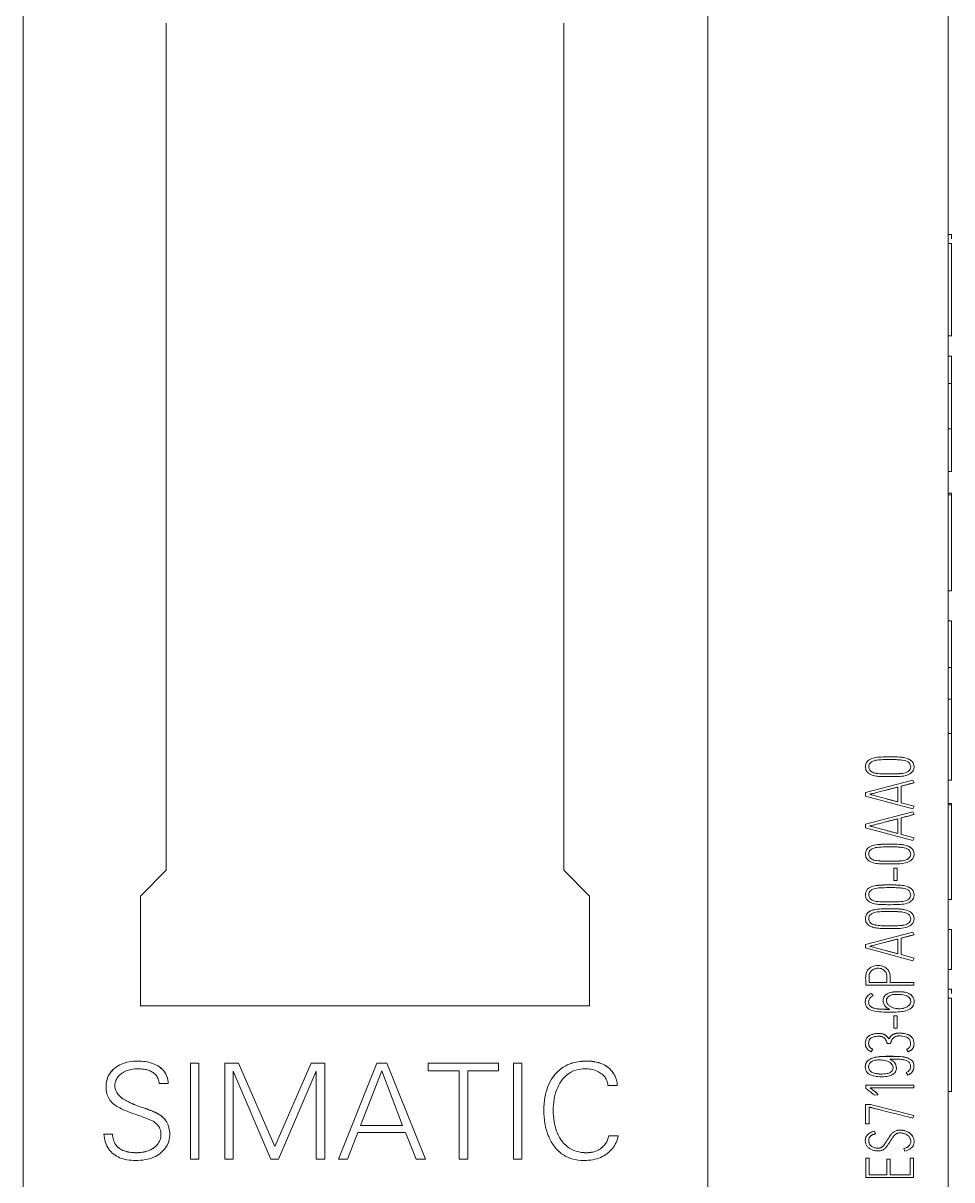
# Model space of a CAD drawing. Header units: millimetres. Extents: x 0 to 594, y 0 to 420.
# Drawn here: x 285.45 to 312.53, y 304.83 to 338.55 of the extents above; entities that cross this region are included whole.
import ezdxf

# ---------------------------------------------------------------- set-up
doc = ezdxf.new("R2010")
doc.units = ezdxf.units.MM
doc.layers.add('1', color=7, linetype='Continuous')

msp = doc.modelspace()

# ---------------------------------------------------------------- linework, layer by layer
at = {"layer": '1', "color": 7, "linetype": 'Continuous', "lineweight": 13}
for p, q in [((312.418, 285.154), (312.418, 354.554)), ((285.448, 290.236), (285.448, 345.176)), ((305.418, 345.176), (305.418, 286.936)), ((289.618, 313.854), (289.618, 338.554)), ((301.218, 338.554), (301.218, 313.854)), ((312.53, 332.389), (312.418, 332.389)), ((312.518, 332.125), (312.418, 332.125)), ((312.418, 329.437), (312.53, 329.437)), ((312.518, 328.845), (312.418, 328.845)), ((312.518, 328.045), (312.518, 328.845)), ((312.518, 328.045), (312.418, 328.045)), ((312.518, 328.045), (312.418, 328.045)), ((312.518, 328.045), (312.518, 328.045)), ((312.518, 326.725), (312.518, 328.045)), ((312.518, 326.725), (312.418, 326.725)), ((312.518, 325.485), (312.518, 326.725)), ((312.518, 325.485), (312.418, 325.485)), ((312.518, 325.485), (312.418, 325.485)), ((312.518, 325.485), (312.518, 325.485)), ((312.518, 324.845), (312.418, 324.845)), ((312.518, 324.805), (312.418, 324.805)), ((312.518, 324.805), (312.518, 324.845)), ((312.518, 322.005), (312.518, 324.805)), ((312.518, 322.005), (312.418, 322.005)), ((312.518, 322.005), (312.418, 322.005)), ((312.518, 322.005), (312.518, 322.005)), ((312.518, 321.125), (312.418, 321.125)), ((312.518, 319.765), (312.518, 321.125)), ((312.518, 319.765), (312.418, 319.765)), ((312.518, 318.845), (312.518, 319.765)), ((312.518, 318.845), (312.418, 318.845)), ((312.518, 317.845), (312.518, 318.845)), ((312.518, 317.845), (312.418, 317.845)), ((312.518, 316.485), (312.518, 317.845)), ((310.009, 316.871), (310.009, 316.87)), ((311.428, 316.877), (311.428, 316.877)), ((311.396, 316.482), (310.016, 316.119)), ((311.427, 316.406), (311.396, 316.482)), ((311.427, 316.406), (311.427, 316.406)), ((312.518, 316.485), (312.418, 316.485)), ((312.518, 316.485), (312.418, 316.485)), ((312.518, 316.485), (312.518, 316.485)), ((310.016, 316.119), (310.016, 316.019)), ((310.016, 316.019), (310.016, 316.02)), ((310.016, 316.019), (311.396, 315.647)), ((310.95, 316.28), (310.95, 315.851)), ((311.049, 315.824), (311.049, 316.306)), ((310.95, 315.851), (310.95, 315.852)), ((311.427, 315.722), (311.049, 315.824)), ((311.396, 315.647), (311.427, 315.722)), ((311.427, 315.722), (311.427, 315.722)), ((312.518, 315.805), (312.418, 315.805)), ((312.518, 315.765), (312.418, 315.765)), ((312.518, 315.765), (312.518, 315.805)), ((312.518, 313.005), (312.518, 315.765)), ((311.396, 315.558), (310.016, 315.195)), ((310.95, 315.355), (310.95, 314.927)), ((311.049, 314.9), (311.049, 315.382)), ((311.427, 315.482), (311.396, 315.558)), ((311.427, 315.482), (311.427, 315.482)), ((310.016, 315.195), (310.016, 315.095)), ((310.016, 315.095), (310.016, 315.096)), ((310.016, 315.095), (311.396, 314.723)), ((310.95, 314.927), (310.95, 314.927)), ((311.427, 314.797), (311.049, 314.9)), ((311.396, 314.723), (311.427, 314.797)), ((311.427, 314.797), (311.427, 314.798)), ((310.009, 314.325), (310.009, 314.324)), ((311.428, 314.331), (311.428, 314.332)), ((288.868, 313.104), (289.618, 313.854)), ((289.618, 313.854), (288.868, 313.104)), ((301.218, 313.854), (301.968, 313.104)), ((301.968, 313.104), (301.218, 313.854)), ((310.833, 313.916), (310.833, 313.917)), ((310.833, 313.916), (310.833, 313.561)), ((310.932, 313.916), (310.833, 313.916)), ((310.932, 313.916), (310.932, 313.917)), ((310.932, 313.561), (310.932, 313.916)), ((310.833, 313.561), (310.833, 313.562)), ((310.833, 313.561), (310.932, 313.561)), ((288.868, 309.904), (288.868, 313.104)), ((301.968, 313.104), (301.968, 309.904)), ((310.009, 313.138), (310.009, 313.137)), ((311.428, 313.143), (311.428, 313.145)), ((312.518, 313.005), (312.418, 313.005)), ((312.518, 313.005), (312.418, 313.005)), ((312.518, 313.005), (312.518, 313.005)), ((310.009, 312.441), (310.009, 312.44)), ((311.428, 312.447), (311.428, 312.448)), ((311.396, 312.052), (310.016, 311.689)), ((311.427, 311.976), (311.396, 312.052)), ((311.427, 311.976), (311.427, 311.977)), ((312.518, 312.125), (312.418, 312.125)), ((312.518, 312.125), (312.518, 310.965)), ((310.016, 311.689), (310.016, 311.589)), ((310.95, 311.85), (310.95, 311.421)), ((311.049, 311.395), (311.049, 311.876)), ((310.016, 311.589), (310.016, 311.59)), ((310.016, 311.589), (311.396, 311.217)), ((310.95, 311.421), (310.95, 311.422)), ((311.427, 311.292), (311.049, 311.395)), ((311.396, 311.217), (311.427, 311.292)), ((311.427, 311.292), (311.427, 311.293)), ((312.518, 310.965), (312.418, 310.965)), ((312.518, 310.965), (312.418, 310.965)), ((312.518, 310.965), (312.518, 310.965)), ((310.016, 310.713), (310.016, 310.711)), ((310.018, 310.589), (310.018, 310.59)), ((310.018, 310.502), (310.018, 310.503)), ((311.418, 310.502), (310.018, 310.502)), ((310.117, 310.581), (310.117, 310.582)), ((310.117, 310.581), (310.631, 310.581)), ((310.631, 310.581), (310.631, 310.582)), ((310.73, 310.581), (311.418, 310.581)), ((311.418, 310.581), (311.418, 310.582)), ((311.418, 310.581), (311.418, 310.502)), ((312.53, 310.385), (312.418, 310.385)), ((310.006, 310.014), (310.006, 310.012)), ((310.185, 310.265), (310.185, 310.266)), ((310.185, 310.265), (310.231, 310.193)), ((310.231, 310.193), (310.231, 310.194)), ((310.525, 310.057), (310.525, 310.055)), ((311.43, 310.024), (311.43, 310.026)), ((312.518, 310.125), (312.418, 310.125)), ((301.968, 309.904), (288.868, 309.904)), ((310.833, 309.607), (310.833, 309.608)), ((310.833, 309.607), (310.833, 309.252)), ((310.932, 309.607), (310.833, 309.607)), ((310.932, 309.607), (310.932, 309.608)), ((310.932, 309.252), (310.932, 309.607)), ((310.691, 308.937), (310.691, 308.938)), ((310.833, 309.252), (310.833, 309.253)), ((310.833, 309.252), (310.932, 309.252)), ((310.006, 308.815), (310.006, 308.813)), ((310.181, 308.565), (310.225, 308.636)), ((310.225, 308.636), (310.225, 308.638)), ((310.647, 308.803), (310.744, 308.808)), ((311.21, 308.636), (311.21, 308.638)), ((311.21, 308.636), (311.251, 308.565)), ((311.427, 308.799), (311.427, 308.801)), ((290.326, 308.236), (290.326, 305.437)), ((290.574, 308.236), (290.326, 308.236)), ((290.574, 305.437), (290.574, 308.236)), ((291.328, 308.236), (291.328, 305.437)), ((291.724, 308.236), (291.328, 308.236)), ((291.576, 305.437), (291.576, 308)), ((291.576, 308), (292.672, 305.437)), ((292.784, 305.797), (291.724, 308.236)), ((293.845, 308.236), (292.784, 305.797)), ((292.897, 305.437), (293.992, 308)), ((294.241, 308.236), (293.845, 308.236)), ((293.992, 308), (293.992, 305.437)), ((294.241, 305.437), (294.241, 308.236)), ((295.759, 308.236), (294.649, 305.437)), ((295.289, 306.414), (295.907, 308.011)), ((296.058, 308.236), (295.759, 308.236)), ((295.907, 308.011), (296.513, 306.414)), ((297.177, 305.437), (296.058, 308.236)), ((297.263, 308.236), (297.263, 308.011)), ((299.313, 308.236), (297.263, 308.236)), ((297.263, 308.011), (298.164, 308.011)), ((298.164, 308.011), (298.164, 305.437)), ((298.412, 305.437), (298.412, 308.011)), ((298.412, 308.011), (299.313, 308.011)), ((299.313, 308.011), (299.313, 308.236)), ((299.744, 308.236), (299.744, 305.437)), ((299.993, 308.236), (299.744, 308.236)), ((299.993, 305.437), (299.993, 308.236)), ((310.005, 308.127), (310.005, 308.125)), ((310.912, 308.089), (310.912, 308.09)), ((311.2, 307.955), (311.2, 307.957)), ((311.247, 307.885), (311.2, 307.955)), ((311.425, 308.135), (311.425, 308.137)), ((289.417, 307.635), (289.673, 307.635)), ((289.674, 307.654), (289.674, 307.658)), ((302.498, 307.581), (302.77, 307.581)), ((302.77, 307.588), (302.77, 307.591)), ((310.025, 307.588), (310.025, 307.59)), ((310.025, 307.59), (311.419, 307.59)), ((310.025, 307.49), (310.025, 307.588)), ((310.025, 307.588), (311.419, 307.588)), ((311.419, 307.588), (311.419, 307.59)), ((311.419, 307.588), (311.419, 307.51)), ((287.867, 307.539), (287.867, 307.535)), ((311.419, 307.51), (310.146, 307.51)), ((310.371, 307.306), (310.268, 307.301)), ((310.371, 307.306), (310.371, 307.308)), ((312.418, 307.405), (312.53, 307.405)), ((310.016, 307.024), (310.016, 306.463)), ((310.157, 307.024), (310.016, 307.024)), ((310.115, 306.463), (310.115, 306.946)), ((310.115, 306.946), (310.142, 306.946)), ((311.423, 306.705), (310.157, 307.024)), ((300.634, 306.861), (300.634, 306.857)), ((311.392, 306.63), (311.423, 306.705)), ((296.513, 306.414), (295.289, 306.414)), ((310.016, 306.463), (310.115, 306.463)), ((310.274, 306.248), (310.274, 306.25)), ((310.301, 306.172), (310.274, 306.248)), ((287.801, 306.162), (287.801, 306.164)), ((288.057, 306.162), (287.801, 306.162)), ((288.057, 306.162), (288.057, 306.164)), ((289.724, 306.164), (289.724, 306.168)), ((294.909, 305.437), (295.208, 306.205)), ((295.208, 306.205), (296.602, 306.205)), ((296.602, 306.205), (296.905, 305.437)), ((302.525, 306.115), (302.525, 306.117)), ((302.801, 306.115), (302.525, 306.115)), ((302.801, 306.115), (302.801, 306.117)), ((310.006, 305.987), (310.006, 305.984)), ((310.301, 306.172), (310.301, 306.174)), ((311.429, 305.948), (311.429, 305.951)), ((311.132, 305.745), (311.132, 305.747)), ((311.132, 305.745), (311.159, 305.668)), ((290.326, 305.437), (290.574, 305.437)), ((291.328, 305.437), (291.576, 305.437)), ((292.672, 305.437), (292.897, 305.437)), ((293.992, 305.437), (294.241, 305.437)), ((294.649, 305.437), (294.909, 305.437)), ((296.905, 305.437), (297.177, 305.437)), ((298.164, 305.437), (298.412, 305.437)), ((299.744, 305.437), (299.993, 305.437)), ((310.018, 305.46), (310.018, 304.9)), ((310.117, 305.46), (310.018, 305.46)), ((310.117, 304.978), (310.117, 305.46)), ((310.726, 305.43), (310.629, 305.43)), ((310.629, 305.43), (310.629, 304.978)), ((310.726, 304.978), (310.726, 305.43)), ((311.414, 305.46), (311.317, 305.46)), ((311.317, 305.46), (311.317, 304.978)), ((311.414, 304.9), (311.414, 305.46)), ((310.018, 304.9), (311.414, 304.9)), ((310.629, 304.978), (310.117, 304.978)), ((311.317, 304.978), (310.726, 304.978))]:
    msp.add_line(p, q, dxfattribs=at)
for points, knots in [([(312.518, 332.264), (312.518, 332.285), (312.518, 332.359), (312.518, 332.389), (312.518, 332.389)], [0, 0, 0, 0, 0.250632, 1, 1, 1, 1]), ([(312.518, 329.437), (312.518, 329.437), (312.518, 329.502), (312.518, 329.897), (312.518, 330.582), (312.518, 331.343), (312.518, 331.878), (312.518, 332.125)], [0, 0, 0, 0, 0.11524, 0.313481, 0.502209, 0.769762, 1, 1, 1, 1]), ([(310.025, 316.786), (310.012, 316.819), (310.004, 316.892), (310.035, 317.016), (310.155, 317.109), (310.328, 317.151), (310.558, 317.162), (310.805, 317.161), (311.018, 317.158), (311.191, 317.133), (311.332, 317.083), (311.416, 316.971), (311.428, 316.908), (311.428, 316.879)], [0, 0, 0, 0, 0.059557, 0.119115, 0.208451, 0.297787, 0.416902, 0.595575, 0.71469, 0.774247, 0.893362, 0.95292, 1, 1, 1, 1]), ([(310.025, 316.786), (310.012, 316.819), (310.004, 316.891), (310.035, 317.015), (310.155, 317.109), (310.328, 317.151), (310.558, 317.162), (310.805, 317.16), (311.018, 317.158), (311.191, 317.132), (311.332, 317.083), (311.42, 316.965), (311.438, 316.838), (311.377, 316.697), (311.213, 316.613), (311.019, 316.587), (310.807, 316.585), (310.613, 316.585), (310.436, 316.587), (310.278, 316.606), (310.123, 316.652), (310.044, 316.736), (310.025, 316.786)], [0, 0, 0, 0, 0.03125, 0.0625, 0.109375, 0.15625, 0.21875, 0.3125, 0.375, 0.40625, 0.46875, 0.5, 0.53125, 0.578125, 0.625, 0.6875, 0.75, 0.8125, 0.859375, 0.90625, 0.953125, 1, 1, 1, 1]), ([(310.171, 316.741), (310.148, 316.76), (310.101, 316.821), (310.103, 316.955), (310.231, 317.053), (310.393, 317.077), (310.6, 317.083), (310.791, 317.082), (310.969, 317.08), (311.112, 317.065), (311.25, 317.035), (311.336, 316.925), (311.334, 316.792), (311.205, 316.693), (311.043, 316.672), (310.866, 316.664), (310.69, 316.665), (310.511, 316.665), (310.339, 316.675), (310.216, 316.704), (310.171, 316.741)], [0, 0, 0, 0, 0.03125, 0.078125, 0.125, 0.1875, 0.25, 0.34375, 0.390625, 0.4375, 0.5, 0.53125, 0.578125, 0.625, 0.6875, 0.75, 0.8125, 0.875, 0.9375, 1, 1, 1, 1]), ([(310.171, 316.742), (310.148, 316.76), (310.116, 316.802), (310.106, 316.854), (310.106, 316.876)], [0, 0, 0, 0, 0.587544, 1, 1, 1, 1]), ([(311.33, 316.871), (311.33, 316.847), (311.315, 316.778), (311.205, 316.693), (311.043, 316.673), (310.866, 316.665), (310.69, 316.665), (310.511, 316.665), (310.339, 316.676), (310.216, 316.705), (310.171, 316.742)], [0, 0, 0, 0, 0.055184, 0.160164, 0.300136, 0.440109, 0.580082, 0.720055, 0.860027, 1, 1, 1, 1]), ([(311.049, 316.306), (311.066, 316.31), (311.1, 316.319), (311.15, 316.332), (311.197, 316.344), (311.24, 316.355), (311.28, 316.366), (311.318, 316.376), (311.355, 316.387), (311.392, 316.397), (311.416, 316.403), (311.427, 316.406)], [0, 0, 0, 0, 0.139165, 0.270527, 0.394089, 0.508674, 0.613108, 0.707391, 0.810938, 0.90847, 1, 1, 1, 1]), ([(310.14, 316.069), (310.147, 316.071), (310.166, 316.076), (310.202, 316.085), (310.249, 316.097), (310.306, 316.112), (310.372, 316.129), (310.444, 316.148), (310.521, 316.168), (310.603, 316.189), (310.689, 316.212), (310.776, 316.235), (310.863, 316.257), (310.921, 316.272), (310.95, 316.28)], [0, 0, 0, 0, 0.027328, 0.070871, 0.130628, 0.202773, 0.283478, 0.372742, 0.468964, 0.570543, 0.677478, 0.78639, 0.893897, 1, 1, 1, 1]), ([(310.95, 315.851), (310.921, 315.859), (310.863, 315.874), (310.776, 315.897), (310.689, 315.921), (310.603, 315.944), (310.521, 315.966), (310.444, 315.988), (310.372, 316.007), (310.306, 316.025), (310.249, 316.04), (310.202, 316.053), (310.166, 316.062), (310.147, 316.067), (310.14, 316.069)], [0, 0, 0, 0, 0.106139, 0.213628, 0.322466, 0.429333, 0.53091, 0.627197, 0.716542, 0.797292, 0.869448, 0.929193, 0.972711, 1, 1, 1, 1]), ([(310.14, 315.145), (310.147, 315.147), (310.166, 315.152), (310.202, 315.161), (310.249, 315.173), (310.306, 315.188), (310.372, 315.205), (310.444, 315.223), (310.521, 315.244), (310.603, 315.265), (310.689, 315.288), (310.776, 315.311), (310.863, 315.333), (310.921, 315.348), (310.95, 315.355)], [0, 0, 0, 0, 0.027328, 0.070871, 0.130628, 0.202773, 0.283478, 0.372742, 0.468964, 0.570543, 0.677478, 0.78639, 0.893897, 1, 1, 1, 1]), ([(311.049, 315.382), (311.066, 315.386), (311.1, 315.395), (311.15, 315.408), (311.197, 315.42), (311.24, 315.431), (311.28, 315.442), (311.318, 315.452), (311.355, 315.463), (311.392, 315.473), (311.416, 315.479), (311.427, 315.482)], [0, 0, 0, 0, 0.139165, 0.270527, 0.394089, 0.508674, 0.613108, 0.707391, 0.810938, 0.90847, 1, 1, 1, 1]), ([(310.95, 314.927), (310.921, 314.935), (310.863, 314.95), (310.776, 314.974), (310.689, 314.997), (310.603, 315.02), (310.521, 315.043), (310.444, 315.064), (310.372, 315.084), (310.306, 315.101), (310.249, 315.117), (310.202, 315.129), (310.166, 315.138), (310.147, 315.144), (310.14, 315.145)], [0, 0, 0, 0, 0.106139, 0.213628, 0.322466, 0.429333, 0.53091, 0.627197, 0.716542, 0.797292, 0.869448, 0.929193, 0.972711, 1, 1, 1, 1]), ([(310.95, 314.927), (310.921, 314.934), (310.863, 314.95), (310.776, 314.973), (310.689, 314.997), (310.603, 315.02), (310.521, 315.042), (310.444, 315.063), (310.372, 315.083), (310.306, 315.101), (310.249, 315.116), (310.202, 315.129), (310.166, 315.138), (310.147, 315.143), (310.14, 315.145)], [0, 0, 0, 0, 0.106139, 0.213628, 0.322466, 0.429333, 0.53091, 0.627197, 0.716542, 0.797292, 0.869448, 0.929193, 0.972711, 1, 1, 1, 1]), ([(310.025, 314.241), (310.012, 314.274), (310.004, 314.346), (310.035, 314.47), (310.155, 314.564), (310.328, 314.606), (310.558, 314.617), (310.805, 314.615), (311.018, 314.613), (311.191, 314.587), (311.332, 314.538), (311.416, 314.426), (311.428, 314.362), (311.428, 314.334)], [0, 0, 0, 0, 0.059556, 0.119111, 0.208445, 0.297779, 0.41689, 0.595557, 0.714669, 0.774224, 0.893336, 0.952891, 1, 1, 1, 1]), ([(310.025, 314.24), (310.012, 314.273), (310.004, 314.345), (310.035, 314.47), (310.155, 314.563), (310.328, 314.605), (310.558, 314.616), (310.805, 314.614), (311.018, 314.612), (311.191, 314.586), (311.332, 314.537), (311.42, 314.419), (311.438, 314.292), (311.377, 314.152), (311.213, 314.067), (311.019, 314.042), (310.807, 314.039), (310.613, 314.039), (310.436, 314.041), (310.278, 314.06), (310.123, 314.107), (310.044, 314.191), (310.025, 314.24)], [0, 0, 0, 0, 0.03125, 0.0625, 0.109375, 0.15625, 0.21875, 0.3125, 0.375, 0.40625, 0.46875, 0.5, 0.53125, 0.578125, 0.625, 0.6875, 0.75, 0.8125, 0.859375, 0.90625, 0.953125, 1, 1, 1, 1]), ([(310.171, 314.195), (310.148, 314.214), (310.101, 314.275), (310.103, 314.41), (310.231, 314.507), (310.393, 314.531), (310.6, 314.537), (310.791, 314.537), (310.969, 314.535), (311.112, 314.519), (311.25, 314.489), (311.336, 314.379), (311.334, 314.246), (311.205, 314.147), (311.043, 314.126), (310.866, 314.119), (310.69, 314.119), (310.511, 314.119), (310.339, 314.13), (310.216, 314.158), (310.171, 314.195)], [0, 0, 0, 0, 0.03125, 0.078125, 0.125, 0.1875, 0.25, 0.34375, 0.390625, 0.4375, 0.5, 0.53125, 0.578125, 0.625, 0.6875, 0.75, 0.8125, 0.875, 0.9375, 1, 1, 1, 1]), ([(310.171, 314.196), (310.148, 314.215), (310.116, 314.256), (310.106, 314.309), (310.106, 314.33)], [0, 0, 0, 0, 0.587544, 1, 1, 1, 1]), ([(311.33, 314.325), (311.33, 314.302), (311.315, 314.233), (311.205, 314.148), (311.043, 314.127), (310.866, 314.119), (310.69, 314.12), (310.511, 314.12), (310.339, 314.13), (310.216, 314.159), (310.171, 314.196)], [0, 0, 0, 0, 0.055151, 0.160134, 0.300112, 0.44009, 0.580067, 0.720045, 0.860022, 1, 1, 1, 1]), ([(310.025, 313.053), (310.012, 313.086), (310.004, 313.159), (310.035, 313.283), (310.155, 313.376), (310.328, 313.418), (310.558, 313.429), (310.805, 313.428), (311.018, 313.425), (311.191, 313.4), (311.332, 313.35), (311.416, 313.238), (311.428, 313.175), (311.428, 313.146)], [0, 0, 0, 0, 0.059556, 0.119111, 0.208445, 0.297779, 0.41689, 0.595557, 0.714669, 0.774224, 0.893336, 0.952891, 1, 1, 1, 1]), ([(310.025, 313.052), (310.012, 313.085), (310.004, 313.158), (310.035, 313.282), (310.155, 313.375), (310.328, 313.417), (310.558, 313.428), (310.805, 313.427), (311.018, 313.424), (311.191, 313.399), (311.332, 313.35), (311.42, 313.231), (311.438, 313.105), (311.377, 312.964), (311.213, 312.879), (311.019, 312.854), (310.807, 312.852), (310.613, 312.852), (310.436, 312.854), (310.278, 312.873), (310.123, 312.919), (310.044, 313.003), (310.025, 313.052)], [0, 0, 0, 0, 0.03125, 0.0625, 0.109375, 0.15625, 0.21875, 0.3125, 0.375, 0.40625, 0.46875, 0.5, 0.53125, 0.578125, 0.625, 0.6875, 0.75, 0.8125, 0.859375, 0.90625, 0.953125, 1, 1, 1, 1]), ([(310.171, 313.008), (310.148, 313.027), (310.101, 313.087), (310.103, 313.222), (310.231, 313.32), (310.393, 313.343), (310.6, 313.349), (310.791, 313.349), (310.969, 313.347), (311.112, 313.331), (311.25, 313.302), (311.336, 313.191), (311.334, 313.059), (311.205, 312.959), (311.043, 312.939), (310.866, 312.931), (310.69, 312.931), (310.511, 312.932), (310.339, 312.942), (310.216, 312.971), (310.171, 313.008)], [0, 0, 0, 0, 0.03125, 0.078125, 0.125, 0.1875, 0.25, 0.34375, 0.390625, 0.4375, 0.5, 0.53125, 0.578125, 0.625, 0.6875, 0.75, 0.8125, 0.875, 0.9375, 1, 1, 1, 1]), ([(310.171, 313.009), (310.148, 313.027), (310.116, 313.069), (310.106, 313.121), (310.106, 313.143)], [0, 0, 0, 0, 0.587544, 1, 1, 1, 1]), ([(311.33, 313.138), (311.33, 313.114), (311.315, 313.045), (311.205, 312.96), (311.043, 312.94), (310.866, 312.932), (310.69, 312.932), (310.511, 312.932), (310.339, 312.943), (310.216, 312.972), (310.171, 313.009)], [0, 0, 0, 0, 0.055151, 0.160134, 0.300112, 0.44009, 0.580067, 0.720045, 0.860022, 1, 1, 1, 1]), ([(310.025, 312.357), (310.012, 312.39), (310.004, 312.462), (310.035, 312.586), (310.155, 312.68), (310.328, 312.722), (310.558, 312.733), (310.805, 312.731), (311.018, 312.729), (311.191, 312.703), (311.332, 312.654), (311.416, 312.542), (311.428, 312.478), (311.428, 312.45)], [0, 0, 0, 0, 0.059556, 0.119111, 0.208445, 0.297779, 0.41689, 0.595557, 0.714669, 0.774224, 0.893336, 0.952891, 1, 1, 1, 1]), ([(310.025, 312.356), (310.012, 312.389), (310.004, 312.461), (310.035, 312.585), (310.155, 312.679), (310.328, 312.721), (310.558, 312.732), (310.805, 312.73), (311.018, 312.728), (311.191, 312.702), (311.332, 312.653), (311.42, 312.535), (311.438, 312.408), (311.377, 312.267), (311.213, 312.183), (311.019, 312.157), (310.807, 312.155), (310.613, 312.155), (310.436, 312.157), (310.278, 312.176), (310.123, 312.222), (310.044, 312.306), (310.025, 312.356)], [0, 0, 0, 0, 0.03125, 0.0625, 0.109375, 0.15625, 0.21875, 0.3125, 0.375, 0.40625, 0.46875, 0.5, 0.53125, 0.578125, 0.625, 0.6875, 0.75, 0.8125, 0.859375, 0.90625, 0.953125, 1, 1, 1, 1]), ([(310.171, 312.311), (310.148, 312.33), (310.101, 312.391), (310.103, 312.525), (310.231, 312.623), (310.393, 312.647), (310.6, 312.653), (310.791, 312.652), (310.969, 312.65), (311.112, 312.635), (311.25, 312.605), (311.336, 312.495), (311.334, 312.362), (311.205, 312.263), (311.043, 312.242), (310.866, 312.234), (310.69, 312.235), (310.511, 312.235), (310.339, 312.245), (310.216, 312.274), (310.171, 312.311)], [0, 0, 0, 0, 0.03125, 0.078125, 0.125, 0.1875, 0.25, 0.34375, 0.390625, 0.4375, 0.5, 0.53125, 0.578125, 0.625, 0.6875, 0.75, 0.8125, 0.875, 0.9375, 1, 1, 1, 1]), ([(310.171, 312.312), (310.148, 312.331), (310.116, 312.372), (310.106, 312.424), (310.106, 312.446)], [0, 0, 0, 0, 0.587544, 1, 1, 1, 1]), ([(311.33, 312.441), (311.33, 312.417), (311.315, 312.349), (311.205, 312.264), (311.043, 312.243), (310.866, 312.235), (310.69, 312.236), (310.511, 312.236), (310.339, 312.246), (310.216, 312.275), (310.171, 312.312)], [0, 0, 0, 0, 0.055151, 0.160134, 0.300112, 0.44009, 0.580067, 0.720045, 0.860022, 1, 1, 1, 1]), ([(311.049, 311.876), (311.066, 311.88), (311.1, 311.889), (311.15, 311.902), (311.197, 311.914), (311.24, 311.925), (311.28, 311.936), (311.318, 311.946), (311.355, 311.957), (311.392, 311.967), (311.416, 311.973), (311.427, 311.976)], [0, 0, 0, 0, 0.139165, 0.270527, 0.394089, 0.508674, 0.613108, 0.707391, 0.810938, 0.90847, 1, 1, 1, 1]), ([(310.14, 311.639), (310.147, 311.641), (310.166, 311.646), (310.202, 311.655), (310.249, 311.667), (310.306, 311.682), (310.372, 311.699), (310.444, 311.718), (310.521, 311.738), (310.603, 311.759), (310.689, 311.782), (310.776, 311.805), (310.863, 311.827), (310.921, 311.842), (310.95, 311.85)], [0, 0, 0, 0, 0.027328, 0.070871, 0.130628, 0.202773, 0.283478, 0.372742, 0.468964, 0.570543, 0.677478, 0.78639, 0.893897, 1, 1, 1, 1]), ([(310.95, 311.421), (310.921, 311.429), (310.863, 311.444), (310.776, 311.467), (310.689, 311.491), (310.603, 311.514), (310.521, 311.536), (310.444, 311.558), (310.372, 311.577), (310.306, 311.595), (310.249, 311.61), (310.202, 311.623), (310.166, 311.632), (310.147, 311.637), (310.14, 311.639)], [0, 0, 0, 0, 0.106139, 0.213628, 0.322466, 0.429333, 0.53091, 0.627197, 0.716542, 0.797292, 0.869448, 0.929193, 0.972711, 1, 1, 1, 1]), ([(310.018, 310.502), (310.018, 310.545), (310.019, 310.631), (310.012, 310.766), (310.04, 310.914), (310.16, 311.033), (310.335, 311.089), (310.501, 311.073), (310.625, 311.004), (310.7, 310.919), (310.736, 310.798), (310.729, 310.685), (310.73, 310.611), (310.73, 310.581)], [0, 0, 0, 0, 0.086333, 0.172666, 0.272249, 0.37528, 0.493536, 0.630746, 0.694688, 0.774231, 0.851284, 0.940191, 1, 1, 1, 1]), ([(310.029, 310.841), (310.035, 310.864), (310.06, 310.935), (310.16, 311.034), (310.335, 311.091), (310.501, 311.075), (310.625, 311.005), (310.7, 310.921), (310.727, 310.829), (310.731, 310.775), (310.731, 310.76)], [0, 0, 0, 0, 0.071659, 0.228695, 0.408938, 0.61807, 0.715529, 0.836766, 0.954208, 1, 1, 1, 1]), ([(310.631, 310.581), (310.632, 310.624), (310.63, 310.702), (310.634, 310.814), (310.591, 310.915), (310.497, 310.988), (310.379, 311.005), (310.264, 310.983), (310.17, 310.923), (310.114, 310.823), (310.118, 310.705), (310.115, 310.626), (310.117, 310.581)], [0, 0, 0, 0, 0.113153, 0.207464, 0.289997, 0.392385, 0.506394, 0.593896, 0.695217, 0.790678, 0.880852, 1, 1, 1, 1]), ([(310.631, 310.582), (310.632, 310.625), (310.63, 310.68), (310.631, 310.736), (310.631, 310.749)], [0, 0, 0, 0, 0.77735, 1, 1, 1, 1]), ([(310.722, 309.799), (310.706, 309.805), (310.657, 309.829), (310.581, 309.887), (310.526, 309.987), (310.52, 310.102), (310.57, 310.206), (310.679, 310.277), (310.818, 310.31), (310.987, 310.318), (311.154, 310.307), (311.303, 310.26), (311.399, 310.172), (311.437, 310.053), (311.424, 309.915), (311.31, 309.796), (311.145, 309.744), (310.948, 309.72), (310.745, 309.719), (310.517, 309.72), (310.308, 309.731), (310.121, 309.786), (310.023, 309.89), (310, 310.004), (310.016, 310.118), (310.087, 310.213), (310.15, 310.251), (310.185, 310.265)], [0, 0, 0, 0, 0.014635, 0.046115, 0.078, 0.107961, 0.139286, 0.170078, 0.214309, 0.258594, 0.311923, 0.353924, 0.387872, 0.416798, 0.456029, 0.498283, 0.546692, 0.598917, 0.665696, 0.716877, 0.790479, 0.842407, 0.875844, 0.905061, 0.937162, 0.970325, 1, 1, 1, 1]), ([(310.525, 310.058), (310.525, 310.072), (310.53, 310.124), (310.57, 310.207), (310.679, 310.279), (310.818, 310.312), (310.987, 310.319), (311.154, 310.308), (311.303, 310.261), (311.399, 310.174), (311.427, 310.087), (311.43, 310.038), (311.43, 310.024)], [0, 0, 0, 0, 0.035417, 0.129773, 0.222524, 0.355756, 0.489152, 0.649789, 0.776304, 0.878562, 0.965693, 1, 1, 1, 1]), ([(312.518, 310.385), (312.518, 310.385), (312.518, 310.384), (312.518, 310.342), (312.518, 310.264)], [0, 0, 0, 0, 0.022924, 1, 1, 1, 1]), ([(310.006, 310.019), (310.006, 310.052), (310.019, 310.125), (310.087, 310.214), (310.15, 310.253), (310.185, 310.266)], [0, 0, 0, 0, 0.303373, 0.671019, 1, 1, 1, 1]), ([(310.231, 310.193), (310.218, 310.188), (310.193, 310.176), (310.161, 310.151), (310.135, 310.122), (310.116, 310.089), (310.105, 310.053), (310.102, 310.012), (310.106, 309.97), (310.119, 309.928), (310.144, 309.894), (310.177, 309.868), (310.219, 309.846), (310.268, 309.83), (310.325, 309.818), (310.39, 309.809), (310.463, 309.804), (310.543, 309.801), (310.63, 309.799), (310.691, 309.799), (310.722, 309.799)], [0, 0, 0, 0, 0.044446, 0.085805, 0.125649, 0.164566, 0.203102, 0.242965, 0.29235, 0.336206, 0.377618, 0.420747, 0.468488, 0.522336, 0.58312, 0.651193, 0.726906, 0.81033, 0.901354, 1, 1, 1, 1]), ([(310.103, 310.015), (310.103, 309.999), (310.106, 309.97), (310.119, 309.93), (310.144, 309.896), (310.177, 309.869), (310.219, 309.848), (310.268, 309.831), (310.325, 309.819), (310.39, 309.81), (310.463, 309.805), (310.543, 309.802), (310.63, 309.801), (310.691, 309.8), (310.722, 309.8)], [0, 0, 0, 0, 0.062346, 0.120457, 0.175329, 0.232475, 0.295734, 0.367083, 0.447624, 0.537822, 0.638144, 0.748683, 0.869291, 1, 1, 1, 1]), ([(310.672, 309.933), (310.653, 309.954), (310.625, 310.004), (310.616, 310.126), (310.726, 310.218), (310.876, 310.234), (311.026, 310.238), (311.159, 310.219), (311.263, 310.172), (311.333, 310.1), (311.336, 309.976), (311.254, 309.887), (311.135, 309.827), (311.011, 309.814), (310.898, 309.823), (310.815, 309.841), (310.739, 309.879), (310.691, 309.912), (310.672, 309.933)], [0, 0, 0, 0, 0.046875, 0.09375, 0.1875, 0.25, 0.34375, 0.4375, 0.46875, 0.53125, 0.59375, 0.65625, 0.71875, 0.8125, 0.859375, 0.90625, 0.953125, 1, 1, 1, 1]), ([(310.672, 309.934), (310.653, 309.955), (310.631, 309.995), (310.624, 310.041), (310.623, 310.058)], [0, 0, 0, 0, 0.635728, 1, 1, 1, 1]), ([(311.331, 310.036), (311.331, 310.018), (311.322, 309.962), (311.254, 309.888), (311.135, 309.828), (311.011, 309.815), (310.898, 309.824), (310.815, 309.842), (310.739, 309.881), (310.691, 309.913), (310.672, 309.934)], [0, 0, 0, 0, 0.067566, 0.211017, 0.354469, 0.569646, 0.677234, 0.784823, 0.892411, 1, 1, 1, 1]), ([(312.518, 310.125), (312.518, 309.843), (312.518, 309.323), (312.518, 308.572), (312.518, 307.951), (312.518, 307.519), (312.518, 307.413), (312.518, 307.405), (312.518, 307.405)], [0, 0, 0, 0, 0.258075, 0.474625, 0.668422, 0.831204, 0.971209, 1, 1, 1, 1]), ([(310.691, 308.938), (310.687, 308.945), (310.679, 308.957), (310.666, 308.976), (310.652, 308.995), (310.636, 309.013), (310.617, 309.03), (310.596, 309.047), (310.573, 309.061), (310.546, 309.074), (310.517, 309.084), (310.483, 309.092), (310.445, 309.096), (310.379, 309.098), (310.291, 309.093), (310.19, 309.07), (310.109, 309.029), (310.048, 308.972), (310.012, 308.898), (310.006, 308.843), (310.006, 308.813), (310.006, 308.812)], [0, 0, 0, 0, 0.024813, 0.050301, 0.076501, 0.103476, 0.131467, 0.160723, 0.191356, 0.22362, 0.257879, 0.295461, 0.337866, 0.385498, 0.517221, 0.629888, 0.7282, 0.816968, 0.903229, 0.996871, 1, 1, 1, 1]), ([(310.691, 308.937), (310.687, 308.943), (310.679, 308.956), (310.666, 308.975), (310.652, 308.993), (310.636, 309.012), (310.617, 309.029), (310.596, 309.045), (310.573, 309.06), (310.546, 309.072), (310.517, 309.083), (310.483, 309.091), (310.445, 309.095), (310.379, 309.097), (310.291, 309.092), (310.19, 309.068), (310.109, 309.028), (310.048, 308.97), (310.012, 308.896), (310.002, 308.806), (310.016, 308.706), (310.081, 308.615), (310.145, 308.577), (310.181, 308.565)], [0, 0, 0, 0, 0.018283, 0.037063, 0.056368, 0.076244, 0.096869, 0.118425, 0.140997, 0.16477, 0.190013, 0.217704, 0.248949, 0.284046, 0.381103, 0.46412, 0.536559, 0.601965, 0.665525, 0.734523, 0.82388, 0.907009, 1, 1, 1, 1]), ([(310.225, 308.636), (310.217, 308.64), (310.202, 308.646), (310.18, 308.659), (310.162, 308.672), (310.147, 308.687), (310.135, 308.701), (310.125, 308.717), (310.118, 308.733), (310.112, 308.749), (310.108, 308.765), (310.105, 308.782), (310.103, 308.798), (310.102, 308.848), (310.124, 308.938), (310.25, 309.01), (310.361, 309.018), (310.443, 309.015), (310.478, 309.009), (310.508, 308.998), (310.534, 308.984), (310.557, 308.967), (310.576, 308.948), (310.592, 308.926), (310.607, 308.903), (310.618, 308.879), (310.628, 308.853), (310.637, 308.828), (310.644, 308.811), (310.647, 308.803)], [0, 0, 0, 0, 0.026872, 0.051399, 0.073879, 0.094686, 0.114096, 0.132391, 0.150013, 0.167284, 0.184382, 0.201194, 0.217516, 0.233418, 0.351834, 0.473793, 0.643932, 0.684459, 0.720308, 0.752255, 0.781747, 0.809821, 0.83702, 0.863923, 0.89091, 0.918304, 0.945856, 0.973087, 1, 1, 1, 1]), ([(311.427, 308.801), (311.427, 308.832), (311.42, 308.891), (311.381, 308.972), (311.314, 309.034), (311.225, 309.077), (311.115, 309.102), (311.021, 309.108), (310.954, 309.106), (310.919, 309.102), (310.887, 309.096), (310.858, 309.087), (310.831, 309.076), (310.806, 309.063), (310.783, 309.047), (310.762, 309.03), (310.743, 309.009), (310.726, 308.987), (310.708, 308.963), (310.697, 308.947), (310.691, 308.938)], [0, 0, 0, 0, 0.095304, 0.182903, 0.273006, 0.37322, 0.488667, 0.624002, 0.662877, 0.699045, 0.732756, 0.764453, 0.794544, 0.823314, 0.851466, 0.87972, 0.908408, 0.937915, 0.968426, 1, 1, 1, 1]), ([(311.251, 308.565), (311.258, 308.567), (311.272, 308.572), (311.293, 308.582), (311.314, 308.592), (311.335, 308.605), (311.354, 308.62), (311.371, 308.638), (311.387, 308.658), (311.401, 308.68), (311.413, 308.705), (311.421, 308.733), (311.426, 308.765), (311.429, 308.819), (311.42, 308.89), (311.381, 308.97), (311.314, 309.032), (311.225, 309.076), (311.115, 309.101), (311.021, 309.106), (310.954, 309.105), (310.919, 309.101), (310.887, 309.094), (310.858, 309.085), (310.831, 309.074), (310.806, 309.061), (310.783, 309.046), (310.762, 309.028), (310.743, 309.008), (310.726, 308.986), (310.708, 308.962), (310.697, 308.945), (310.691, 308.937)], [0, 0, 0, 0, 0.017394, 0.035357, 0.053935, 0.072797, 0.091775, 0.111127, 0.130939, 0.151343, 0.172627, 0.1954, 0.220456, 0.24819, 0.319867, 0.385722, 0.453459, 0.528799, 0.615589, 0.717332, 0.746558, 0.773748, 0.799091, 0.82292, 0.845542, 0.867171, 0.888335, 0.909575, 0.931143, 0.953326, 0.976264, 1, 1, 1, 1]), ([(310.744, 308.808), (310.745, 308.816), (310.75, 308.833), (310.757, 308.858), (310.767, 308.883), (310.778, 308.908), (310.793, 308.932), (310.81, 308.954), (310.831, 308.974), (310.855, 308.992), (310.883, 309.007), (310.914, 309.018), (310.949, 309.025), (311.009, 309.027), (311.087, 309.022), (311.175, 309.005), (311.244, 308.975), (311.294, 308.929), (311.323, 308.868), (311.33, 308.81), (311.327, 308.761), (311.317, 308.725), (311.301, 308.695), (311.277, 308.671), (311.247, 308.651), (311.223, 308.641), (311.21, 308.636)], [0, 0, 0, 0, 0.024719, 0.050037, 0.076048, 0.102371, 0.128819, 0.155729, 0.183228, 0.211656, 0.241562, 0.273195, 0.307072, 0.343908, 0.44626, 0.530849, 0.600485, 0.661299, 0.721887, 0.789821, 0.82893, 0.863307, 0.894514, 0.925881, 0.960581, 1, 1, 1, 1]), ([(310.225, 308.638), (310.217, 308.641), (310.202, 308.648), (310.18, 308.66), (310.162, 308.674), (310.147, 308.688), (310.135, 308.703), (310.125, 308.718), (310.118, 308.734), (310.112, 308.75), (310.108, 308.767), (310.105, 308.783), (310.103, 308.799), (310.103, 308.81), (310.103, 308.816), (310.103, 308.816)], [0, 0, 0, 0, 0.114751, 0.219491, 0.31549, 0.404345, 0.487232, 0.56536, 0.640612, 0.714365, 0.787378, 0.859171, 0.928875, 0.996779, 1, 1, 1, 1]), ([(311.328, 308.803), (311.328, 308.802), (311.328, 308.788), (311.327, 308.762), (311.317, 308.727), (311.301, 308.697), (311.277, 308.672), (311.247, 308.652), (311.223, 308.642), (311.21, 308.638)], [0, 0, 0, 0, 0.00595, 0.190922, 0.353507, 0.5011, 0.649452, 0.813567, 1, 1, 1, 1]), ([(289.673, 307.637), (289.676, 307.708), (289.653, 307.847), (289.547, 308.031), (289.386, 308.155), (289.203, 308.238), (289.006, 308.284), (288.782, 308.298), (288.546, 308.28), (288.318, 308.214), (288.125, 308.103), (287.974, 307.951), (287.883, 307.754), (287.867, 307.611), (287.867, 307.537), (287.867, 307.537)], [0, 0, 0, 0, 0.082317, 0.159626, 0.242872, 0.315418, 0.39261, 0.476931, 0.576687, 0.667098, 0.752649, 0.833856, 0.913516, 0.999988, 1, 1, 1, 1]), ([(289.673, 307.635), (289.676, 307.706), (289.653, 307.844), (289.547, 308.029), (289.386, 308.153), (289.203, 308.236), (289.006, 308.282), (288.782, 308.296), (288.546, 308.278), (288.318, 308.212), (288.125, 308.101), (287.974, 307.948), (287.883, 307.752), (287.86, 307.546), (287.879, 307.351), (287.947, 307.184), (288.062, 307.049), (288.229, 306.943), (288.448, 306.839), (288.689, 306.746), (288.912, 306.672), (289.073, 306.611), (289.217, 306.551), (289.349, 306.468), (289.45, 306.324), (289.476, 306.158), (289.452, 305.995), (289.371, 305.848), (289.244, 305.743), (289.093, 305.669), (288.924, 305.627), (288.741, 305.615), (288.56, 305.627), (288.395, 305.667), (288.254, 305.738), (288.139, 305.846), (288.07, 305.994), (288.056, 306.105), (288.057, 306.162)], [0, 0, 0, 0, 0.030889, 0.0599, 0.091138, 0.118361, 0.147327, 0.178968, 0.216402, 0.250329, 0.282431, 0.312905, 0.342797, 0.375245, 0.402795, 0.427926, 0.452851, 0.478995, 0.514144, 0.558717, 0.592082, 0.617139, 0.633918, 0.660603, 0.684114, 0.708357, 0.732422, 0.755322, 0.779994, 0.803341, 0.82832, 0.855864, 0.883403, 0.907603, 0.92946, 0.952252, 0.974877, 1, 1, 1, 1]), ([(302.77, 307.583), (302.771, 307.636), (302.757, 307.74), (302.696, 307.891), (302.586, 308.045), (302.411, 308.187), (302.161, 308.277), (301.844, 308.304), (301.49, 308.265), (301.142, 308.106), (300.898, 307.853), (300.739, 307.555), (300.65, 307.225), (300.634, 306.987), (300.634, 306.862), (300.634, 306.86)], [0, 0, 0, 0, 0.045919, 0.091985, 0.141076, 0.211317, 0.285961, 0.371367, 0.489133, 0.59479, 0.700455, 0.791924, 0.889773, 0.998295, 1, 1, 1, 1]), ([(302.77, 307.581), (302.771, 307.634), (302.757, 307.738), (302.696, 307.889), (302.586, 308.043), (302.411, 308.185), (302.161, 308.275), (301.844, 308.302), (301.49, 308.263), (301.142, 308.104), (300.898, 307.851), (300.739, 307.553), (300.65, 307.223), (300.625, 306.855), (300.651, 306.481), (300.743, 306.13), (300.903, 305.824), (301.136, 305.576), (301.455, 305.421), (301.775, 305.385), (302.058, 305.407), (302.287, 305.473), (302.481, 305.585), (302.637, 305.733), (302.748, 305.913), (302.79, 306.046), (302.801, 306.115)], [0, 0, 0, 0, 0.022843, 0.045758, 0.070179, 0.10512, 0.142252, 0.184738, 0.243321, 0.29588, 0.348444, 0.393945, 0.442621, 0.496605, 0.55436, 0.606091, 0.65403, 0.703844, 0.752426, 0.805419, 0.842536, 0.876403, 0.908667, 0.939577, 0.96936, 1, 1, 1, 1]), ([(310.717, 308.351), (310.743, 308.34), (310.794, 308.312), (310.869, 308.248), (310.912, 308.15), (310.917, 308.03), (310.852, 307.924), (310.734, 307.863), (310.573, 307.833), (310.385, 307.833), (310.198, 307.862), (310.049, 307.948), (309.995, 308.092), (310.016, 308.235), (310.112, 308.341), (310.258, 308.398), (310.446, 308.427), (310.659, 308.431), (310.879, 308.429), (311.076, 308.423), (311.248, 308.388), (311.391, 308.304), (311.434, 308.163), (311.416, 308.028), (311.339, 307.934), (311.274, 307.896), (311.247, 307.885)], [0, 0, 0, 0, 0.023633, 0.049448, 0.080979, 0.111361, 0.147021, 0.178386, 0.220736, 0.283882, 0.336373, 0.378871, 0.421433, 0.458024, 0.495297, 0.535952, 0.587692, 0.654774, 0.7156, 0.772478, 0.820653, 0.863837, 0.90371, 0.936071, 0.975704, 1, 1, 1, 1]), ([(310.005, 308.129), (310.006, 308.164), (310.022, 308.244), (310.112, 308.343), (310.258, 308.4), (310.446, 308.429), (310.659, 308.433), (310.879, 308.431), (311.076, 308.425), (311.248, 308.389), (311.391, 308.305), (311.424, 308.198), (311.425, 308.143), (311.425, 308.137)], [0, 0, 0, 0, 0.060885, 0.138534, 0.223224, 0.33101, 0.470756, 0.597467, 0.715955, 0.816315, 0.906274, 0.989337, 1, 1, 1, 1]), ([(310.145, 308.007), (310.125, 308.028), (310.097, 308.081), (310.102, 308.181), (310.176, 308.29), (310.314, 308.326), (310.466, 308.327), (310.615, 308.309), (310.745, 308.252), (310.81, 308.156), (310.83, 308.054), (310.75, 307.954), (310.619, 307.918), (310.486, 307.91), (310.352, 307.918), (310.24, 307.942), (310.17, 307.979), (310.145, 308.007)], [0, 0, 0, 0, 0.046875, 0.09375, 0.15625, 0.25, 0.3125, 0.40625, 0.5, 0.53125, 0.59375, 0.65625, 0.71875, 0.8125, 0.875, 0.9375, 1, 1, 1, 1]), ([(310.717, 308.352), (310.743, 308.341), (310.794, 308.313), (310.869, 308.25), (310.905, 308.167), (310.912, 308.109), (310.912, 308.089)], [0, 0, 0, 0, 0.242502, 0.5074, 0.830956, 1, 1, 1, 1]), ([(311.2, 307.955), (311.213, 307.961), (311.237, 307.974), (311.269, 307.998), (311.294, 308.027), (311.313, 308.059), (311.324, 308.095), (311.328, 308.136), (311.324, 308.179), (311.311, 308.22), (311.288, 308.254), (311.255, 308.281), (311.215, 308.303), (311.167, 308.32), (311.111, 308.332), (311.047, 308.341), (310.975, 308.346), (310.896, 308.349), (310.809, 308.351), (310.748, 308.351), (310.717, 308.351)], [0, 0, 0, 0, 0.044231, 0.085603, 0.125466, 0.164352, 0.20299, 0.243136, 0.293053, 0.33736, 0.378885, 0.421671, 0.468796, 0.521895, 0.582032, 0.649733, 0.725364, 0.809004, 0.900542, 1, 1, 1, 1]), ([(287.801, 306.162), (287.808, 306.082), (287.836, 305.928), (287.933, 305.724), (288.081, 305.57), (288.265, 305.464), (288.484, 305.405), (288.736, 305.388), (288.999, 305.407), (289.249, 305.477), (289.454, 305.596), (289.611, 305.755), (289.706, 305.953), (289.728, 306.126), (289.72, 306.258), (289.703, 306.346), (289.675, 306.432), (289.638, 306.512), (289.591, 306.584), (289.529, 306.65), (289.448, 306.715), (289.343, 306.776), (289.236, 306.825), (289.127, 306.866), (289.017, 306.906), (288.79, 306.984), (288.503, 307.094), (288.207, 307.284), (288.108, 307.515), (288.136, 307.688), (288.194, 307.817), (288.296, 307.925), (288.437, 308.007), (288.614, 308.057), (288.795, 308.069), (288.962, 308.06), (289.099, 308.03), (289.22, 307.976), (289.322, 307.893), (289.392, 307.773), (289.413, 307.682), (289.417, 307.635)], [0, 0, 0, 0, 0.03578, 0.06769, 0.098351, 0.127939, 0.160348, 0.197201, 0.238828, 0.275857, 0.310166, 0.342167, 0.372721, 0.404961, 0.417856, 0.430897, 0.444287, 0.457445, 0.469842, 0.481776, 0.497434, 0.515152, 0.535211, 0.549122, 0.566308, 0.586775, 0.654817, 0.702447, 0.736814, 0.757929, 0.777796, 0.798351, 0.822345, 0.848675, 0.878732, 0.901834, 0.922112, 0.940242, 0.95978, 0.979016, 1, 1, 1, 1]), ([(302.525, 306.115), (302.519, 306.074), (302.496, 305.993), (302.433, 305.88), (302.339, 305.776), (302.215, 305.686), (302.055, 305.63), (301.838, 305.611), (301.58, 305.643), (301.312, 305.779), (301.12, 305.994), (300.992, 306.252), (300.919, 306.542), (300.898, 306.856), (300.92, 307.171), (300.997, 307.461), (301.129, 307.712), (301.316, 307.916), (301.565, 308.043), (301.803, 308.073), (302.004, 308.058), (302.156, 308.017), (302.29, 307.95), (302.4, 307.855), (302.473, 307.727), (302.494, 307.631), (302.498, 307.581)], [0, 0, 0, 0, 0.023857, 0.047678, 0.072703, 0.103096, 0.134158, 0.167979, 0.226013, 0.279586, 0.335258, 0.386843, 0.442328, 0.503878, 0.565447, 0.621122, 0.673273, 0.725683, 0.775632, 0.828967, 0.860419, 0.889693, 0.917924, 0.94489, 0.971371, 1, 1, 1, 1]), ([(310.145, 308.009), (310.125, 308.03), (310.106, 308.067), (310.101, 308.108), (310.101, 308.12)], [0, 0, 0, 0, 0.70922, 1, 1, 1, 1]), ([(310.816, 308.095), (310.817, 308.083), (310.811, 308.033), (310.75, 307.956), (310.619, 307.92), (310.486, 307.912), (310.352, 307.919), (310.24, 307.943), (310.17, 307.981), (310.145, 308.009)], [0, 0, 0, 0, 0.045872, 0.192661, 0.33945, 0.559633, 0.706422, 0.853211, 1, 1, 1, 1]), ([(311.2, 307.957), (311.213, 307.962), (311.237, 307.975), (311.269, 307.999), (311.294, 308.028), (311.313, 308.061), (311.324, 308.096), (311.326, 308.122), (311.326, 308.136), (311.326, 308.137)], [0, 0, 0, 0, 0.179972, 0.348313, 0.510513, 0.668736, 0.825949, 0.989299, 1, 1, 1, 1]), ([(289.724, 306.166), (289.724, 306.168), (289.724, 306.199), (289.72, 306.26), (289.703, 306.348), (289.675, 306.434), (289.638, 306.514), (289.591, 306.586), (289.529, 306.652), (289.448, 306.717), (289.343, 306.779), (289.236, 306.827), (289.127, 306.868), (289.017, 306.908), (288.79, 306.986), (288.503, 307.096), (288.207, 307.286), (288.125, 307.478), (288.123, 307.564), (288.123, 307.572)], [0, 0, 0, 0, 0.002347, 0.040712, 0.079512, 0.119351, 0.1585, 0.195383, 0.230889, 0.277475, 0.330191, 0.38987, 0.431257, 0.482392, 0.543285, 0.745725, 0.887436, 0.989684, 1, 1, 1, 1]), ([(310.268, 307.301), (310.246, 307.321), (310.195, 307.366), (310.112, 307.427), (310.054, 307.47), (310.025, 307.49)], [0, 0, 0, 0, 0.289036, 0.661578, 1, 1, 1, 1]), ([(310.146, 307.512), (310.163, 307.5), (310.194, 307.476), (310.236, 307.444), (310.271, 307.417), (310.299, 307.393), (310.322, 307.374), (310.34, 307.358), (310.353, 307.344), (310.362, 307.334), (310.367, 307.325), (310.369, 307.318), (310.371, 307.313), (310.371, 307.31), (310.371, 307.308)], [0, 0, 0, 0, 0.204374, 0.377594, 0.519681, 0.636329, 0.733249, 0.810528, 0.870367, 0.915053, 0.945197, 0.966862, 0.985048, 1, 1, 1, 1]), ([(310.146, 307.51), (310.163, 307.498), (310.194, 307.474), (310.236, 307.442), (310.271, 307.415), (310.299, 307.392), (310.322, 307.372), (310.34, 307.356), (310.353, 307.342), (310.362, 307.332), (310.367, 307.323), (310.369, 307.317), (310.371, 307.311), (310.371, 307.308), (310.371, 307.306)], [0, 0, 0, 0, 0.204374, 0.377594, 0.519681, 0.636329, 0.733249, 0.810528, 0.870367, 0.915053, 0.945197, 0.966862, 0.985048, 1, 1, 1, 1]), ([(310.142, 306.946), (310.145, 306.945), (310.154, 306.943), (310.173, 306.938), (310.203, 306.93), (310.243, 306.92), (310.291, 306.907), (310.346, 306.893), (310.407, 306.878), (310.474, 306.861), (310.546, 306.843), (310.62, 306.824), (310.696, 306.805), (310.811, 306.776), (310.969, 306.737), (311.175, 306.685), (311.318, 306.649), (311.392, 306.63)], [0, 0, 0, 0, 0.006628, 0.022211, 0.046752, 0.078871, 0.117191, 0.161709, 0.211308, 0.264867, 0.322385, 0.382322, 0.443136, 0.504826, 0.657095, 0.822153, 1, 1, 1, 1]), ([(302.525, 306.117), (302.519, 306.076), (302.496, 305.995), (302.433, 305.882), (302.339, 305.778), (302.215, 305.688), (302.055, 305.632), (301.838, 305.613), (301.58, 305.645), (301.312, 305.781), (301.12, 305.996), (300.992, 306.254), (300.92, 306.543), (300.906, 306.748), (300.906, 306.855)], [0, 0, 0, 0, 0.047396, 0.094722, 0.14444, 0.204821, 0.266533, 0.333727, 0.449024, 0.555458, 0.666062, 0.768546, 0.878779, 1, 1, 1, 1]), ([(310.274, 306.25), (310.247, 306.243), (310.197, 306.228), (310.13, 306.195), (310.075, 306.154), (310.035, 306.105), (310.011, 306.049), (310.006, 306.007), (310.006, 305.984), (310.006, 305.981)], [0, 0, 0, 0, 0.200422, 0.379105, 0.541669, 0.691257, 0.833137, 0.978378, 1, 1, 1, 1]), ([(310.274, 306.248), (310.247, 306.242), (310.197, 306.226), (310.13, 306.193), (310.075, 306.152), (310.035, 306.103), (310.011, 306.048), (310.004, 305.992), (310.008, 305.942), (310.016, 305.898), (310.031, 305.858), (310.051, 305.82), (310.077, 305.787), (310.107, 305.758), (310.143, 305.733), (310.183, 305.712), (310.228, 305.695), (310.276, 305.682), (310.328, 305.675), (310.38, 305.672), (310.428, 305.675), (310.47, 305.682), (310.507, 305.696), (310.539, 305.714), (310.569, 305.735), (310.597, 305.76), (310.622, 305.787), (310.645, 305.817), (310.666, 305.849), (310.687, 305.881), (310.709, 305.914), (310.732, 305.947), (310.753, 305.979), (310.773, 306.01), (310.791, 306.04), (310.809, 306.07), (310.828, 306.096), (310.848, 306.121), (310.87, 306.143), (310.894, 306.162), (310.919, 306.178), (310.949, 306.19), (310.983, 306.197), (311.017, 306.199), (311.051, 306.197), (311.084, 306.193), (311.119, 306.185), (311.154, 306.175), (311.188, 306.161), (311.22, 306.143), (311.25, 306.121), (311.276, 306.095), (311.299, 306.065), (311.318, 306.031), (311.328, 305.991), (311.333, 305.931), (311.317, 305.85), (311.24, 305.776), (311.168, 305.751), (311.132, 305.745)], [0, 0, 0, 0, 0.032068, 0.060657, 0.086667, 0.110601, 0.133302, 0.156541, 0.174521, 0.191662, 0.208311, 0.224606, 0.240698, 0.25698, 0.273734, 0.291175, 0.309577, 0.328919, 0.349189, 0.370606, 0.388688, 0.405035, 0.420007, 0.434306, 0.448428, 0.462561, 0.476851, 0.491368, 0.506192, 0.521314, 0.536675, 0.55228, 0.567117, 0.58141, 0.595167, 0.608394, 0.621127, 0.633422, 0.645338, 0.65701, 0.668609, 0.68065, 0.693845, 0.708541, 0.720506, 0.733407, 0.747325, 0.761638, 0.775802, 0.789987, 0.804165, 0.81839, 0.832936, 0.847812, 0.863365, 0.880226, 0.917636, 0.954366, 1, 1, 1, 1]), ([(311.429, 305.956), (311.429, 305.97), (311.426, 306.001), (311.415, 306.046), (311.394, 306.089), (311.368, 306.128), (311.337, 306.163), (311.3, 306.193), (311.26, 306.219), (311.216, 306.241), (311.169, 306.258), (311.12, 306.27), (311.07, 306.278), (311.019, 306.28), (310.969, 306.278), (310.923, 306.269), (310.882, 306.254), (310.846, 306.234), (310.813, 306.212), (310.784, 306.185), (310.758, 306.155), (310.733, 306.124), (310.711, 306.09), (310.69, 306.055), (310.668, 306.021), (310.646, 305.988), (310.625, 305.956), (310.606, 305.927), (310.588, 305.898), (310.57, 305.871), (310.552, 305.846), (310.534, 305.824), (310.514, 305.804), (310.492, 305.787), (310.469, 305.772), (310.443, 305.762), (310.414, 305.756), (310.374, 305.754), (310.327, 305.756), (310.277, 305.764), (310.235, 305.779), (310.201, 305.798), (310.172, 305.82), (310.149, 305.844), (310.132, 305.869), (310.12, 305.895), (310.112, 305.922), (310.108, 305.947), (310.106, 305.968), (310.105, 305.98), (310.105, 305.985)], [0, 0, 0, 0, 0.024013, 0.049565, 0.074908, 0.100158, 0.125146, 0.150348, 0.175983, 0.202184, 0.229287, 0.256703, 0.283811, 0.31088, 0.338657, 0.363824, 0.386921, 0.408825, 0.430134, 0.451162, 0.472257, 0.493615, 0.515349, 0.537364, 0.559488, 0.581725, 0.601459, 0.620409, 0.638575, 0.655904, 0.67237, 0.688024, 0.703031, 0.717674, 0.732177, 0.747019, 0.762868, 0.780135, 0.81133, 0.83838, 0.861859, 0.882764, 0.901751, 0.919273, 0.935672, 0.951129, 0.966035, 0.979921, 0.992016, 1, 1, 1, 1]), ([(311.159, 305.668), (311.187, 305.675), (311.238, 305.69), (311.307, 305.725), (311.361, 305.768), (311.401, 305.821), (311.425, 305.883), (311.431, 305.943), (311.427, 305.998), (311.415, 306.045), (311.394, 306.087), (311.368, 306.126), (311.337, 306.161), (311.3, 306.191), (311.26, 306.217), (311.216, 306.239), (311.169, 306.256), (311.12, 306.268), (311.07, 306.276), (311.019, 306.279), (310.969, 306.276), (310.923, 306.267), (310.882, 306.252), (310.846, 306.233), (310.813, 306.21), (310.784, 306.183), (310.758, 306.154), (310.733, 306.122), (310.711, 306.088), (310.69, 306.053), (310.668, 306.019), (310.646, 305.986), (310.625, 305.955), (310.606, 305.925), (310.588, 305.896), (310.57, 305.869), (310.552, 305.845), (310.534, 305.822), (310.514, 305.802), (310.492, 305.785), (310.469, 305.77), (310.443, 305.76), (310.414, 305.754), (310.374, 305.752), (310.327, 305.754), (310.277, 305.762), (310.235, 305.777), (310.201, 305.797), (310.172, 305.818), (310.149, 305.842), (310.132, 305.867), (310.12, 305.894), (310.112, 305.92), (310.108, 305.945), (310.106, 305.968), (310.104, 305.991), (310.106, 306.015), (310.113, 306.041), (310.125, 306.064), (310.14, 306.084), (310.156, 306.102), (310.176, 306.118), (310.196, 306.131), (310.217, 306.143), (310.239, 306.152), (310.261, 306.16), (310.281, 306.167), (310.295, 306.17), (310.301, 306.172)], [0, 0, 0, 0, 0.032856, 0.06199, 0.088474, 0.113352, 0.137946, 0.163993, 0.183129, 0.201523, 0.219766, 0.237942, 0.255929, 0.274071, 0.292524, 0.311385, 0.330895, 0.35063, 0.370143, 0.389629, 0.409624, 0.42774, 0.444366, 0.460134, 0.475473, 0.49061, 0.505795, 0.521169, 0.536814, 0.552662, 0.568588, 0.584595, 0.598801, 0.612441, 0.625518, 0.637992, 0.649845, 0.661113, 0.671916, 0.682457, 0.692897, 0.703581, 0.71499, 0.727419, 0.749874, 0.769346, 0.786247, 0.801296, 0.814964, 0.827577, 0.839381, 0.850508, 0.861238, 0.871234, 0.87994, 0.88739, 0.898186, 0.908289, 0.918075, 0.927733, 0.937251, 0.946781, 0.956303, 0.965729, 0.975129, 0.984162, 0.992446, 1, 1, 1, 1]), ([(289.467, 306.161), (289.467, 306.161), (289.468, 306.105), (289.452, 305.997), (289.371, 305.851), (289.244, 305.745), (289.093, 305.671), (288.924, 305.629), (288.741, 305.617), (288.56, 305.629), (288.395, 305.669), (288.254, 305.74), (288.139, 305.848), (288.07, 305.996), (288.056, 306.107), (288.057, 306.164)], [0, 0, 0, 0, 0.000529, 0.083, 0.161478, 0.246029, 0.326043, 0.411645, 0.50604, 0.600418, 0.683351, 0.758256, 0.836367, 0.913904, 1, 1, 1, 1]), ([(311.33, 305.954), (311.33, 305.953), (311.33, 305.919), (311.317, 305.852), (311.24, 305.778), (311.168, 305.753), (311.132, 305.747)], [0, 0, 0, 0, 0.010259, 0.319394, 0.622906, 1, 1, 1, 1])]:
    msp.add_open_spline(points, degree=3, knots=knots, dxfattribs=at)

doc.saveas('drawing.dxf')
